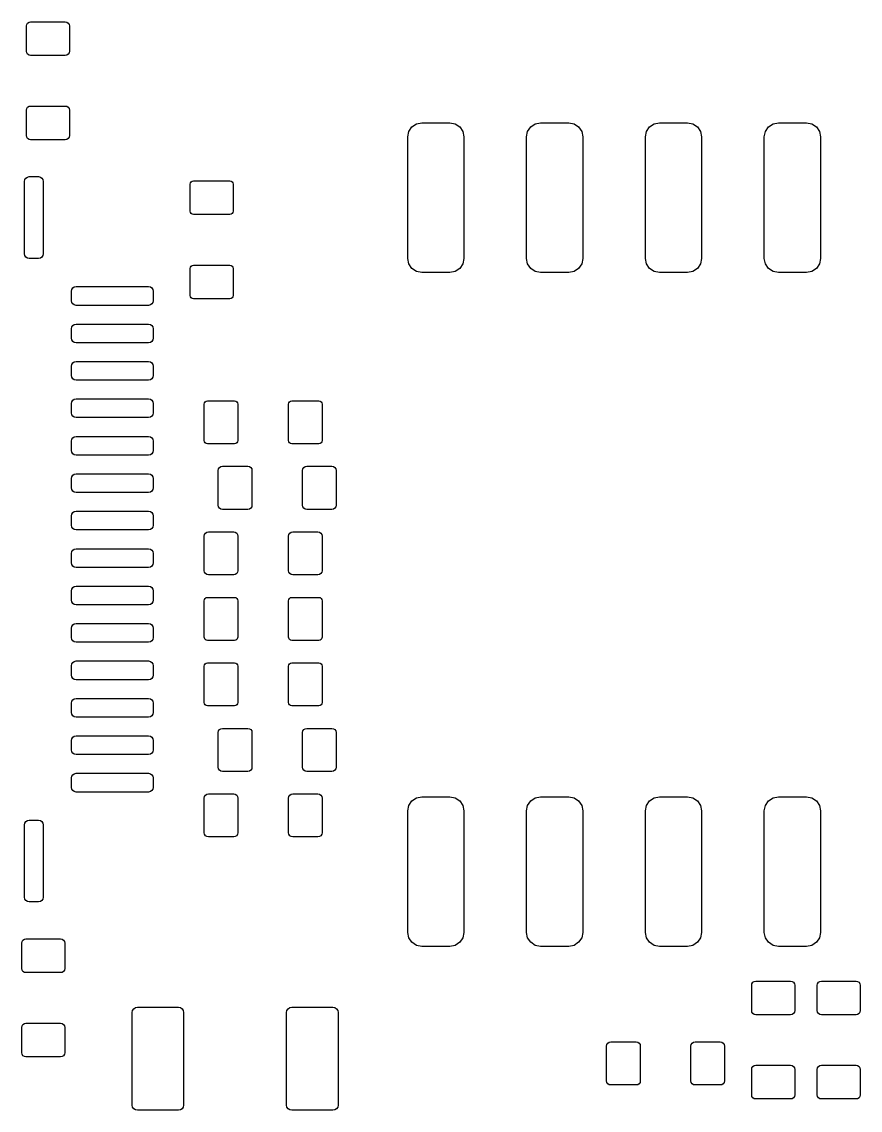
# Model space of a CAD drawing. Extents: x 105.5 to 143.5, y -104 to -51.8.
# Drawn here: x 134.52 to 143.48, y -104 to -92.37 of the extents above; entities that cross this region are included whole.
import ezdxf

# ---------------------------------------------------------------- set-up
doc = ezdxf.new("R2010")
doc.units = 0
doc.layers.add('BLACK', color=7, linetype='CONTINUOUS')

msp = doc.modelspace()

# ---------------------------------------------------------------- linework, layer by layer
at = {"layer": 'BLACK', "linetype": 'CONTINUOUS'}
for p, q in [((134.57, -92.415), (134.573, -92.3978)), ((134.57, -92.685), (134.57, -92.415)), ((134.573, -92.3978), (134.583, -92.3832)), ((134.583, -92.3832), (134.598, -92.3734)), ((134.598, -92.3734), (134.615, -92.37)), ((134.615, -92.37), (134.985, -92.37)), ((134.985, -92.37), (135.002, -92.3734)), ((135.002, -92.3734), (135.017, -92.3832)), ((135.017, -92.3832), (135.027, -92.3978)), ((135.027, -92.3978), (135.03, -92.415)), ((135.03, -92.415), (135.03, -92.685)), ((134.573, -92.7022), (134.57, -92.685)), ((135.03, -92.685), (135.027, -92.7022)), ((134.583, -92.7168), (134.573, -92.7022)), ((134.598, -92.7266), (134.583, -92.7168)), ((134.615, -92.73), (134.598, -92.7266)), ((134.985, -92.73), (134.615, -92.73)), ((135.002, -92.7266), (134.985, -92.73)), ((135.017, -92.7168), (135.002, -92.7266)), ((135.027, -92.7022), (135.017, -92.7168)), ((134.598, -93.2734), (134.615, -93.27)), ((134.615, -93.27), (134.985, -93.27)), ((134.985, -93.27), (135.002, -93.2734)), ((134.57, -93.315), (134.573, -93.2978)), ((134.57, -93.585), (134.57, -93.315)), ((134.573, -93.2978), (134.583, -93.2832)), ((134.583, -93.2832), (134.598, -93.2734)), ((135.002, -93.2734), (135.017, -93.2832)), ((135.017, -93.2832), (135.027, -93.2978)), ((135.027, -93.2978), (135.03, -93.315)), ((135.03, -93.315), (135.03, -93.585)), ((138.656, -93.5426), (138.689, -93.4939)), ((138.689, -93.4939), (138.738, -93.4614)), ((138.738, -93.4614), (138.795, -93.45)), ((138.795, -93.45), (139.095, -93.45)), ((139.095, -93.45), (139.152, -93.4614)), ((139.152, -93.4614), (139.201, -93.4939)), ((139.201, -93.4939), (139.234, -93.5426)), ((139.926, -93.5426), (139.959, -93.4939)), ((139.959, -93.4939), (140.008, -93.4614)), ((140.008, -93.4614), (140.065, -93.45)), ((140.065, -93.45), (140.365, -93.45)), ((140.365, -93.45), (140.422, -93.4614)), ((140.422, -93.4614), (140.471, -93.4939)), ((140.471, -93.4939), (140.504, -93.5426)), ((141.196, -93.5426), (141.229, -93.4939)), ((141.229, -93.4939), (141.278, -93.4614)), ((141.278, -93.4614), (141.335, -93.45)), ((141.335, -93.45), (141.635, -93.45)), ((141.635, -93.45), (141.692, -93.4614)), ((141.692, -93.4614), (141.741, -93.4939)), ((141.741, -93.4939), (141.774, -93.5426)), ((142.466, -93.5426), (142.499, -93.4939)), ((142.499, -93.4939), (142.548, -93.4614)), ((142.548, -93.4614), (142.605, -93.45)), ((142.605, -93.45), (142.905, -93.45)), ((142.905, -93.45), (142.962, -93.4614)), ((142.962, -93.4614), (143.011, -93.4939)), ((143.011, -93.4939), (143.044, -93.5426)), ((134.573, -93.6022), (134.57, -93.585)), ((134.583, -93.6168), (134.573, -93.6022)), ((134.598, -93.6266), (134.583, -93.6168)), ((135.017, -93.6168), (135.002, -93.6266)), ((135.027, -93.6022), (135.017, -93.6168)), ((135.03, -93.585), (135.027, -93.6022)), ((138.645, -93.6), (138.656, -93.5426)), ((138.645, -94.9), (138.645, -93.6)), ((139.234, -93.5426), (139.245, -93.6)), ((139.245, -93.6), (139.245, -94.9)), ((139.915, -93.6), (139.926, -93.5426)), ((139.915, -94.9), (139.915, -93.6)), ((140.504, -93.5426), (140.515, -93.6)), ((140.515, -93.6), (140.515, -94.9)), ((141.185, -93.6), (141.196, -93.5426)), ((141.185, -94.9), (141.185, -93.6)), ((141.774, -93.5426), (141.785, -93.6)), ((141.785, -93.6), (141.785, -94.9)), ((142.455, -93.6), (142.466, -93.5426)), ((142.455, -94.9), (142.455, -93.6)), ((143.044, -93.5426), (143.055, -93.6)), ((143.055, -93.6), (143.055, -94.9)), ((134.615, -93.63), (134.598, -93.6266)), ((134.985, -93.63), (134.615, -93.63)), ((135.002, -93.6266), (134.985, -93.63)), ((134.55, -94.075), (134.554, -94.0559)), ((134.55, -94.85), (134.55, -94.075)), ((134.554, -94.0559), (134.565, -94.0396)), ((134.565, -94.0396), (134.581, -94.0288)), ((134.581, -94.0288), (134.6, -94.025)), ((134.6, -94.025), (134.7, -94.025)), ((134.7, -94.025), (134.719, -94.0288)), ((134.719, -94.0288), (134.735, -94.0396)), ((134.735, -94.0396), (134.746, -94.0559)), ((134.746, -94.0559), (134.75, -94.075)), ((134.75, -94.075), (134.75, -94.85)), ((136.323, -94.0922), (136.331, -94.0805)), ((136.331, -94.0805), (136.342, -94.0727)), ((136.342, -94.0727), (136.356, -94.07)), ((136.356, -94.07), (136.744, -94.07)), ((136.744, -94.07), (136.758, -94.0727)), ((136.758, -94.0727), (136.769, -94.0805)), ((136.769, -94.0805), (136.777, -94.0922)), ((136.32, -94.106), (136.323, -94.0922)), ((136.32, -94.394), (136.32, -94.106)), ((136.777, -94.0922), (136.78, -94.106)), ((136.78, -94.106), (136.78, -94.394)), ((136.323, -94.4078), (136.32, -94.394)), ((136.331, -94.4195), (136.323, -94.4078)), ((136.342, -94.4273), (136.331, -94.4195)), ((136.356, -94.43), (136.342, -94.4273)), ((136.744, -94.43), (136.356, -94.43)), ((136.758, -94.4273), (136.744, -94.43)), ((136.769, -94.4195), (136.758, -94.4273)), ((136.777, -94.4078), (136.769, -94.4195)), ((136.78, -94.394), (136.777, -94.4078)), ((134.554, -94.8691), (134.55, -94.85)), ((134.565, -94.8854), (134.554, -94.8691)), ((134.581, -94.8962), (134.565, -94.8854)), ((134.6, -94.9), (134.581, -94.8962)), ((134.7, -94.9), (134.6, -94.9)), ((134.719, -94.8962), (134.7, -94.9)), ((134.735, -94.8854), (134.719, -94.8962)), ((134.746, -94.8691), (134.735, -94.8854)), ((134.75, -94.85), (134.746, -94.8691)), ((138.656, -94.9574), (138.645, -94.9)), ((139.245, -94.9), (139.234, -94.9574)), ((139.926, -94.9574), (139.915, -94.9)), ((140.515, -94.9), (140.504, -94.9574)), ((141.196, -94.9574), (141.185, -94.9)), ((141.785, -94.9), (141.774, -94.9574)), ((142.466, -94.9574), (142.455, -94.9)), ((143.055, -94.9), (143.044, -94.9574)), ((136.32, -95.006), (136.323, -94.9922)), ((136.32, -95.294), (136.32, -95.006)), ((136.323, -94.9922), (136.331, -94.9805)), ((136.331, -94.9805), (136.342, -94.9727)), ((136.342, -94.9727), (136.356, -94.97)), ((136.356, -94.97), (136.744, -94.97)), ((136.744, -94.97), (136.758, -94.9727)), ((136.758, -94.9727), (136.769, -94.9805)), ((136.769, -94.9805), (136.777, -94.9922)), ((136.777, -94.9922), (136.78, -95.006)), ((136.78, -95.006), (136.78, -95.294)), ((138.689, -95.0061), (138.656, -94.9574)), ((138.738, -95.0386), (138.689, -95.0061)), ((139.201, -95.0061), (139.152, -95.0386)), ((139.234, -94.9574), (139.201, -95.0061)), ((139.959, -95.0061), (139.926, -94.9574)), ((140.008, -95.0386), (139.959, -95.0061)), ((140.471, -95.0061), (140.422, -95.0386)), ((140.504, -94.9574), (140.471, -95.0061)), ((141.229, -95.0061), (141.196, -94.9574)), ((141.278, -95.0386), (141.229, -95.0061)), ((141.741, -95.0061), (141.692, -95.0386)), ((141.774, -94.9574), (141.741, -95.0061)), ((142.499, -95.0061), (142.466, -94.9574)), ((142.548, -95.0386), (142.499, -95.0061)), ((143.011, -95.0061), (142.962, -95.0386)), ((143.044, -94.9574), (143.011, -95.0061)), ((138.795, -95.05), (138.738, -95.0386)), ((139.095, -95.05), (138.795, -95.05)), ((139.152, -95.0386), (139.095, -95.05)), ((140.065, -95.05), (140.008, -95.0386)), ((140.365, -95.05), (140.065, -95.05)), ((140.422, -95.0386), (140.365, -95.05)), ((141.335, -95.05), (141.278, -95.0386)), ((141.635, -95.05), (141.335, -95.05)), ((141.692, -95.0386), (141.635, -95.05)), ((142.605, -95.05), (142.548, -95.0386)), ((142.905, -95.05), (142.605, -95.05)), ((142.962, -95.0386), (142.905, -95.05)), ((135.05, -95.25), (135.054, -95.2309)), ((135.054, -95.2309), (135.065, -95.2146)), ((135.065, -95.2146), (135.081, -95.2038)), ((135.081, -95.2038), (135.1, -95.2)), ((135.1, -95.2), (135.875, -95.2)), ((135.875, -95.2), (135.894, -95.2038)), ((135.894, -95.2038), (135.91, -95.2146)), ((135.91, -95.2146), (135.921, -95.2309)), ((135.921, -95.2309), (135.925, -95.25)), ((135.05, -95.35), (135.05, -95.25)), ((135.054, -95.3691), (135.05, -95.35)), ((135.925, -95.35), (135.921, -95.3691)), ((135.925, -95.25), (135.925, -95.35)), ((136.323, -95.3078), (136.32, -95.294)), ((136.331, -95.3195), (136.323, -95.3078)), ((136.342, -95.3273), (136.331, -95.3195)), ((136.356, -95.33), (136.342, -95.3273)), ((136.744, -95.33), (136.356, -95.33)), ((136.758, -95.3273), (136.744, -95.33)), ((136.769, -95.3195), (136.758, -95.3273)), ((136.777, -95.3078), (136.769, -95.3195)), ((136.78, -95.294), (136.777, -95.3078)), ((135.065, -95.3854), (135.054, -95.3691)), ((135.081, -95.3962), (135.065, -95.3854)), ((135.1, -95.4), (135.081, -95.3962)), ((135.875, -95.4), (135.1, -95.4)), ((135.894, -95.3962), (135.875, -95.4)), ((135.91, -95.3854), (135.894, -95.3962)), ((135.921, -95.3691), (135.91, -95.3854)), ((135.05, -95.65), (135.054, -95.6309)), ((135.05, -95.75), (135.05, -95.65)), ((135.054, -95.6309), (135.065, -95.6146)), ((135.065, -95.6146), (135.081, -95.6038)), ((135.081, -95.6038), (135.1, -95.6)), ((135.1, -95.6), (135.875, -95.6)), ((135.875, -95.6), (135.894, -95.6038)), ((135.894, -95.6038), (135.91, -95.6146)), ((135.91, -95.6146), (135.921, -95.6309)), ((135.921, -95.6309), (135.925, -95.65)), ((135.925, -95.65), (135.925, -95.75)), ((135.054, -95.7691), (135.05, -95.75)), ((135.065, -95.7854), (135.054, -95.7691)), ((135.081, -95.7962), (135.065, -95.7854)), ((135.1, -95.8), (135.081, -95.7962)), ((135.875, -95.8), (135.1, -95.8)), ((135.894, -95.7962), (135.875, -95.8)), ((135.91, -95.7854), (135.894, -95.7962)), ((135.921, -95.7691), (135.91, -95.7854)), ((135.925, -95.75), (135.921, -95.7691)), ((135.05, -96.05), (135.054, -96.0309)), ((135.05, -96.15), (135.05, -96.05)), ((135.054, -96.0309), (135.065, -96.0146)), ((135.065, -96.0146), (135.081, -96.0038)), ((135.081, -96.0038), (135.1, -96)), ((135.1, -96), (135.875, -96)), ((135.875, -96), (135.894, -96.0038)), ((135.894, -96.0038), (135.91, -96.0146)), ((135.91, -96.0146), (135.921, -96.0309)), ((135.921, -96.0309), (135.925, -96.05)), ((135.925, -96.05), (135.925, -96.15)), ((135.054, -96.1691), (135.05, -96.15)), ((135.065, -96.1854), (135.054, -96.1691)), ((135.921, -96.1691), (135.91, -96.1854)), ((135.925, -96.15), (135.921, -96.1691)), ((135.081, -96.1962), (135.065, -96.1854)), ((135.1, -96.2), (135.081, -96.1962)), ((135.875, -96.2), (135.1, -96.2)), ((135.894, -96.1962), (135.875, -96.2)), ((135.91, -96.1854), (135.894, -96.1962)), ((135.065, -96.4146), (135.081, -96.4038)), ((135.081, -96.4038), (135.1, -96.4)), ((135.1, -96.4), (135.875, -96.4)), ((135.875, -96.4), (135.894, -96.4038)), ((135.894, -96.4038), (135.91, -96.4146)), ((135.05, -96.45), (135.054, -96.4309)), ((135.05, -96.55), (135.05, -96.45)), ((135.054, -96.4309), (135.065, -96.4146)), ((135.91, -96.4146), (135.921, -96.4309)), ((135.921, -96.4309), (135.925, -96.45)), ((135.925, -96.45), (135.925, -96.55)), ((136.47, -96.456), (136.473, -96.4422)), ((136.47, -96.844), (136.47, -96.456)), ((136.473, -96.4422), (136.481, -96.4305)), ((136.481, -96.4305), (136.492, -96.4227)), ((136.492, -96.4227), (136.506, -96.42)), ((136.506, -96.42), (136.794, -96.42)), ((136.794, -96.42), (136.808, -96.4227)), ((136.808, -96.4227), (136.819, -96.4305)), ((136.819, -96.4305), (136.827, -96.4422)), ((136.827, -96.4422), (136.83, -96.456)), ((136.83, -96.456), (136.83, -96.844)), ((137.37, -96.456), (137.373, -96.4422)), ((137.37, -96.844), (137.37, -96.456)), ((137.373, -96.4422), (137.381, -96.4305)), ((137.381, -96.4305), (137.392, -96.4227)), ((137.392, -96.4227), (137.406, -96.42)), ((137.406, -96.42), (137.694, -96.42)), ((137.694, -96.42), (137.708, -96.4227)), ((137.708, -96.4227), (137.719, -96.4305)), ((137.719, -96.4305), (137.727, -96.4422)), ((137.727, -96.4422), (137.73, -96.456)), ((137.73, -96.456), (137.73, -96.844)), ((135.054, -96.5691), (135.05, -96.55)), ((135.065, -96.5854), (135.054, -96.5691)), ((135.081, -96.5962), (135.065, -96.5854)), ((135.1, -96.6), (135.081, -96.5962)), ((135.875, -96.6), (135.1, -96.6)), ((135.894, -96.5962), (135.875, -96.6)), ((135.91, -96.5854), (135.894, -96.5962)), ((135.921, -96.5691), (135.91, -96.5854)), ((135.925, -96.55), (135.921, -96.5691)), ((135.05, -96.85), (135.054, -96.8309)), ((135.05, -96.95), (135.05, -96.85)), ((135.054, -96.8309), (135.065, -96.8146)), ((135.065, -96.8146), (135.081, -96.8038)), ((135.081, -96.8038), (135.1, -96.8)), ((135.1, -96.8), (135.875, -96.8)), ((135.875, -96.8), (135.894, -96.8038)), ((135.894, -96.8038), (135.91, -96.8146)), ((135.91, -96.8146), (135.921, -96.8309)), ((135.921, -96.8309), (135.925, -96.85)), ((135.925, -96.85), (135.925, -96.95)), ((136.473, -96.8578), (136.47, -96.844)), ((136.481, -96.8695), (136.473, -96.8578)), ((136.492, -96.8773), (136.481, -96.8695)), ((136.506, -96.88), (136.492, -96.8773)), ((136.808, -96.8773), (136.794, -96.88)), ((136.819, -96.8695), (136.808, -96.8773)), ((136.827, -96.8578), (136.819, -96.8695)), ((136.83, -96.844), (136.827, -96.8578)), ((137.373, -96.8578), (137.37, -96.844)), ((137.381, -96.8695), (137.373, -96.8578)), ((137.392, -96.8773), (137.381, -96.8695)), ((137.406, -96.88), (137.392, -96.8773)), ((137.708, -96.8773), (137.694, -96.88)), ((137.719, -96.8695), (137.708, -96.8773)), ((137.727, -96.8578), (137.719, -96.8695)), ((137.73, -96.844), (137.727, -96.8578)), ((135.054, -96.9691), (135.05, -96.95)), ((135.065, -96.9854), (135.054, -96.9691)), ((135.081, -96.9962), (135.065, -96.9854)), ((135.91, -96.9854), (135.894, -96.9962)), ((135.921, -96.9691), (135.91, -96.9854)), ((135.925, -96.95), (135.921, -96.9691)), ((136.794, -96.88), (136.506, -96.88)), ((137.694, -96.88), (137.406, -96.88)), ((135.1, -97), (135.081, -96.9962)), ((135.875, -97), (135.1, -97)), ((135.894, -96.9962), (135.875, -97)), ((135.054, -97.2309), (135.065, -97.2146)), ((135.065, -97.2146), (135.081, -97.2038)), ((135.081, -97.2038), (135.1, -97.2)), ((135.1, -97.2), (135.875, -97.2)), ((135.875, -97.2), (135.894, -97.2038)), ((135.894, -97.2038), (135.91, -97.2146)), ((135.91, -97.2146), (135.921, -97.2309)), ((136.62, -97.165), (136.623, -97.1478)), ((136.62, -97.535), (136.62, -97.165)), ((136.623, -97.1478), (136.633, -97.1332)), ((136.633, -97.1332), (136.648, -97.1234)), ((136.648, -97.1234), (136.665, -97.12)), ((136.665, -97.12), (136.935, -97.12)), ((136.935, -97.12), (136.952, -97.1234)), ((136.952, -97.1234), (136.967, -97.1332)), ((136.967, -97.1332), (136.977, -97.1478)), ((136.977, -97.1478), (136.98, -97.165)), ((136.98, -97.165), (136.98, -97.535)), ((137.52, -97.165), (137.523, -97.1478)), ((137.52, -97.535), (137.52, -97.165)), ((137.523, -97.1478), (137.533, -97.1332)), ((137.533, -97.1332), (137.548, -97.1234)), ((137.548, -97.1234), (137.565, -97.12)), ((137.565, -97.12), (137.835, -97.12)), ((137.835, -97.12), (137.852, -97.1234)), ((137.852, -97.1234), (137.867, -97.1332)), ((137.867, -97.1332), (137.877, -97.1478)), ((137.877, -97.1478), (137.88, -97.165)), ((137.88, -97.165), (137.88, -97.535)), ((135.05, -97.25), (135.054, -97.2309)), ((135.05, -97.35), (135.05, -97.25)), ((135.921, -97.2309), (135.925, -97.25)), ((135.925, -97.25), (135.925, -97.35)), ((135.054, -97.3691), (135.05, -97.35)), ((135.065, -97.3854), (135.054, -97.3691)), ((135.081, -97.3962), (135.065, -97.3854)), ((135.1, -97.4), (135.081, -97.3962)), ((135.875, -97.4), (135.1, -97.4)), ((135.894, -97.3962), (135.875, -97.4)), ((135.91, -97.3854), (135.894, -97.3962)), ((135.921, -97.3691), (135.91, -97.3854)), ((135.925, -97.35), (135.921, -97.3691)), ((136.623, -97.5522), (136.62, -97.535)), ((136.633, -97.5668), (136.623, -97.5522)), ((136.648, -97.5766), (136.633, -97.5668)), ((136.967, -97.5668), (136.952, -97.5766)), ((136.977, -97.5522), (136.967, -97.5668)), ((136.98, -97.535), (136.977, -97.5522)), ((137.523, -97.5522), (137.52, -97.535)), ((137.533, -97.5668), (137.523, -97.5522)), ((137.548, -97.5766), (137.533, -97.5668)), ((137.867, -97.5668), (137.852, -97.5766)), ((137.877, -97.5522), (137.867, -97.5668)), ((137.88, -97.535), (137.877, -97.5522)), ((135.05, -97.65), (135.054, -97.6309)), ((135.05, -97.75), (135.05, -97.65)), ((135.054, -97.6309), (135.065, -97.6146)), ((135.065, -97.6146), (135.081, -97.6038)), ((135.081, -97.6038), (135.1, -97.6)), ((135.1, -97.6), (135.875, -97.6)), ((135.875, -97.6), (135.894, -97.6038)), ((135.894, -97.6038), (135.91, -97.6146)), ((135.91, -97.6146), (135.921, -97.6309)), ((135.921, -97.6309), (135.925, -97.65)), ((135.925, -97.65), (135.925, -97.75)), ((136.665, -97.58), (136.648, -97.5766)), ((136.935, -97.58), (136.665, -97.58)), ((136.952, -97.5766), (136.935, -97.58)), ((137.565, -97.58), (137.548, -97.5766)), ((137.835, -97.58), (137.565, -97.58)), ((137.852, -97.5766), (137.835, -97.58)), ((135.054, -97.7691), (135.05, -97.75)), ((135.065, -97.7854), (135.054, -97.7691)), ((135.081, -97.7962), (135.065, -97.7854)), ((135.1, -97.8), (135.081, -97.7962)), ((135.875, -97.8), (135.1, -97.8)), ((135.894, -97.7962), (135.875, -97.8)), ((135.91, -97.7854), (135.894, -97.7962)), ((135.921, -97.7691), (135.91, -97.7854)), ((135.925, -97.75), (135.921, -97.7691)), ((136.47, -97.865), (136.473, -97.8478)), ((136.47, -98.235), (136.47, -97.865)), ((136.473, -97.8478), (136.483, -97.8332)), ((136.483, -97.8332), (136.498, -97.8234)), ((136.498, -97.8234), (136.515, -97.82)), ((136.515, -97.82), (136.785, -97.82)), ((136.785, -97.82), (136.802, -97.8234)), ((136.802, -97.8234), (136.817, -97.8332)), ((136.817, -97.8332), (136.827, -97.8478)), ((136.827, -97.8478), (136.83, -97.865)), ((136.83, -97.865), (136.83, -98.235)), ((137.37, -97.865), (137.373, -97.8478)), ((137.37, -98.235), (137.37, -97.865)), ((137.373, -97.8478), (137.383, -97.8332)), ((137.383, -97.8332), (137.398, -97.8234)), ((137.398, -97.8234), (137.415, -97.82)), ((137.415, -97.82), (137.685, -97.82)), ((137.685, -97.82), (137.702, -97.8234)), ((137.702, -97.8234), (137.717, -97.8332)), ((137.717, -97.8332), (137.727, -97.8478)), ((137.727, -97.8478), (137.73, -97.865)), ((137.73, -97.865), (137.73, -98.235)), ((135.05, -98.05), (135.054, -98.0309)), ((135.054, -98.0309), (135.065, -98.0146)), ((135.065, -98.0146), (135.081, -98.0038)), ((135.081, -98.0038), (135.1, -98)), ((135.1, -98), (135.875, -98)), ((135.875, -98), (135.894, -98.0038)), ((135.894, -98.0038), (135.91, -98.0146)), ((135.91, -98.0146), (135.921, -98.0309)), ((135.921, -98.0309), (135.925, -98.05)), ((135.05, -98.15), (135.05, -98.05)), ((135.054, -98.1691), (135.05, -98.15)), ((135.925, -98.15), (135.921, -98.1691)), ((135.925, -98.05), (135.925, -98.15)), ((135.065, -98.1854), (135.054, -98.1691)), ((135.081, -98.1962), (135.065, -98.1854)), ((135.1, -98.2), (135.081, -98.1962)), ((135.875, -98.2), (135.1, -98.2)), ((135.894, -98.1962), (135.875, -98.2)), ((135.91, -98.1854), (135.894, -98.1962)), ((135.921, -98.1691), (135.91, -98.1854)), ((136.473, -98.2522), (136.47, -98.235)), ((136.483, -98.2668), (136.473, -98.2522)), ((136.498, -98.2766), (136.483, -98.2668)), ((136.817, -98.2668), (136.802, -98.2766)), ((136.827, -98.2522), (136.817, -98.2668)), ((136.83, -98.235), (136.827, -98.2522)), ((137.373, -98.2522), (137.37, -98.235)), ((137.383, -98.2668), (137.373, -98.2522)), ((137.398, -98.2766), (137.383, -98.2668)), ((137.717, -98.2668), (137.702, -98.2766)), ((137.727, -98.2522), (137.717, -98.2668)), ((137.73, -98.235), (137.727, -98.2522)), ((136.515, -98.28), (136.498, -98.2766)), ((136.785, -98.28), (136.515, -98.28)), ((136.802, -98.2766), (136.785, -98.28)), ((137.415, -98.28), (137.398, -98.2766)), ((137.685, -98.28), (137.415, -98.28)), ((137.702, -98.2766), (137.685, -98.28)), ((135.05, -98.45), (135.054, -98.4309)), ((135.05, -98.55), (135.05, -98.45)), ((135.054, -98.4309), (135.065, -98.4146)), ((135.065, -98.4146), (135.081, -98.4038)), ((135.081, -98.4038), (135.1, -98.4)), ((135.1, -98.4), (135.875, -98.4)), ((135.875, -98.4), (135.894, -98.4038)), ((135.894, -98.4038), (135.91, -98.4146)), ((135.91, -98.4146), (135.921, -98.4309)), ((135.921, -98.4309), (135.925, -98.45)), ((135.925, -98.45), (135.925, -98.55)), ((135.054, -98.5691), (135.05, -98.55)), ((135.065, -98.5854), (135.054, -98.5691)), ((135.081, -98.5962), (135.065, -98.5854)), ((135.1, -98.6), (135.081, -98.5962)), ((135.875, -98.6), (135.1, -98.6)), ((135.894, -98.5962), (135.875, -98.6)), ((135.91, -98.5854), (135.894, -98.5962)), ((135.921, -98.5691), (135.91, -98.5854)), ((135.925, -98.55), (135.921, -98.5691)), ((136.47, -98.556), (136.473, -98.5422)), ((136.47, -98.944), (136.47, -98.556)), ((136.473, -98.5422), (136.481, -98.5305)), ((136.481, -98.5305), (136.492, -98.5227)), ((136.492, -98.5227), (136.506, -98.52)), ((136.506, -98.52), (136.794, -98.52)), ((136.794, -98.52), (136.808, -98.5227)), ((136.808, -98.5227), (136.819, -98.5305)), ((136.819, -98.5305), (136.827, -98.5422)), ((136.827, -98.5422), (136.83, -98.556)), ((136.83, -98.556), (136.83, -98.944)), ((137.37, -98.556), (137.373, -98.5422)), ((137.37, -98.944), (137.37, -98.556)), ((137.373, -98.5422), (137.381, -98.5305)), ((137.381, -98.5305), (137.392, -98.5227)), ((137.392, -98.5227), (137.406, -98.52)), ((137.406, -98.52), (137.694, -98.52)), ((137.694, -98.52), (137.708, -98.5227)), ((137.708, -98.5227), (137.719, -98.5305)), ((137.719, -98.5305), (137.727, -98.5422)), ((137.727, -98.5422), (137.73, -98.556)), ((137.73, -98.556), (137.73, -98.944)), ((135.05, -98.85), (135.054, -98.8309)), ((135.05, -98.95), (135.05, -98.85)), ((135.054, -98.8309), (135.065, -98.8146)), ((135.065, -98.8146), (135.081, -98.8038)), ((135.081, -98.8038), (135.1, -98.8)), ((135.1, -98.8), (135.875, -98.8)), ((135.875, -98.8), (135.894, -98.8038)), ((135.894, -98.8038), (135.91, -98.8146)), ((135.91, -98.8146), (135.921, -98.8309)), ((135.921, -98.8309), (135.925, -98.85)), ((135.925, -98.85), (135.925, -98.95)), ((135.054, -98.9691), (135.05, -98.95)), ((135.065, -98.9854), (135.054, -98.9691)), ((135.921, -98.9691), (135.91, -98.9854)), ((135.925, -98.95), (135.921, -98.9691)), ((136.473, -98.9578), (136.47, -98.944)), ((136.481, -98.9695), (136.473, -98.9578)), ((136.492, -98.9773), (136.481, -98.9695)), ((136.819, -98.9695), (136.808, -98.9773)), ((136.827, -98.9578), (136.819, -98.9695)), ((136.83, -98.944), (136.827, -98.9578)), ((137.373, -98.9578), (137.37, -98.944)), ((137.381, -98.9695), (137.373, -98.9578)), ((137.392, -98.9773), (137.381, -98.9695)), ((137.719, -98.9695), (137.708, -98.9773)), ((137.727, -98.9578), (137.719, -98.9695)), ((137.73, -98.944), (137.727, -98.9578)), ((135.081, -98.9962), (135.065, -98.9854)), ((135.1, -99), (135.081, -98.9962)), ((135.875, -99), (135.1, -99)), ((135.894, -98.9962), (135.875, -99)), ((135.91, -98.9854), (135.894, -98.9962)), ((136.506, -98.98), (136.492, -98.9773)), ((136.794, -98.98), (136.506, -98.98)), ((136.808, -98.9773), (136.794, -98.98)), ((137.406, -98.98), (137.392, -98.9773)), ((137.694, -98.98), (137.406, -98.98)), ((137.708, -98.9773), (137.694, -98.98)), ((135.065, -99.2146), (135.081, -99.2038)), ((135.081, -99.2038), (135.1, -99.2)), ((135.1, -99.2), (135.875, -99.2)), ((135.875, -99.2), (135.894, -99.2038)), ((135.894, -99.2038), (135.91, -99.2146)), ((135.05, -99.25), (135.054, -99.2309)), ((135.05, -99.35), (135.05, -99.25)), ((135.054, -99.2309), (135.065, -99.2146)), ((135.91, -99.2146), (135.921, -99.2309)), ((135.921, -99.2309), (135.925, -99.25)), ((135.925, -99.25), (135.925, -99.35)), ((136.47, -99.256), (136.473, -99.2422)), ((136.47, -99.644), (136.47, -99.256)), ((136.473, -99.2422), (136.481, -99.2305)), ((136.481, -99.2305), (136.492, -99.2227)), ((136.492, -99.2227), (136.506, -99.22)), ((136.506, -99.22), (136.794, -99.22)), ((136.794, -99.22), (136.808, -99.2227)), ((136.808, -99.2227), (136.819, -99.2305)), ((136.819, -99.2305), (136.827, -99.2422)), ((136.827, -99.2422), (136.83, -99.256)), ((136.83, -99.256), (136.83, -99.644)), ((137.37, -99.256), (137.373, -99.2422)), ((137.37, -99.644), (137.37, -99.256)), ((137.373, -99.2422), (137.381, -99.2305)), ((137.381, -99.2305), (137.392, -99.2227)), ((137.392, -99.2227), (137.406, -99.22)), ((137.406, -99.22), (137.694, -99.22)), ((137.694, -99.22), (137.708, -99.2227)), ((137.708, -99.2227), (137.719, -99.2305)), ((137.719, -99.2305), (137.727, -99.2422)), ((137.727, -99.2422), (137.73, -99.256)), ((137.73, -99.256), (137.73, -99.644)), ((135.054, -99.3691), (135.05, -99.35)), ((135.065, -99.3854), (135.054, -99.3691)), ((135.081, -99.3962), (135.065, -99.3854)), ((135.1, -99.4), (135.081, -99.3962)), ((135.875, -99.4), (135.1, -99.4)), ((135.894, -99.3962), (135.875, -99.4)), ((135.91, -99.3854), (135.894, -99.3962)), ((135.921, -99.3691), (135.91, -99.3854)), ((135.925, -99.35), (135.921, -99.3691)), ((135.05, -99.65), (135.054, -99.6309)), ((135.05, -99.75), (135.05, -99.65)), ((135.054, -99.6309), (135.065, -99.6146)), ((135.065, -99.6146), (135.081, -99.6038)), ((135.081, -99.6038), (135.1, -99.6)), ((135.1, -99.6), (135.875, -99.6)), ((135.875, -99.6), (135.894, -99.6038)), ((135.894, -99.6038), (135.91, -99.6146)), ((135.91, -99.6146), (135.921, -99.6309)), ((135.921, -99.6309), (135.925, -99.65)), ((135.925, -99.65), (135.925, -99.75)), ((136.473, -99.6578), (136.47, -99.644)), ((136.481, -99.6695), (136.473, -99.6578)), ((136.827, -99.6578), (136.819, -99.6695)), ((136.83, -99.644), (136.827, -99.6578)), ((137.373, -99.6578), (137.37, -99.644)), ((137.381, -99.6695), (137.373, -99.6578)), ((137.727, -99.6578), (137.719, -99.6695)), ((137.73, -99.644), (137.727, -99.6578)), ((135.054, -99.7691), (135.05, -99.75)), ((135.065, -99.7854), (135.054, -99.7691)), ((135.921, -99.7691), (135.91, -99.7854)), ((135.925, -99.75), (135.921, -99.7691)), ((136.492, -99.6773), (136.481, -99.6695)), ((136.506, -99.68), (136.492, -99.6773)), ((136.794, -99.68), (136.506, -99.68)), ((136.808, -99.6773), (136.794, -99.68)), ((136.819, -99.6695), (136.808, -99.6773)), ((137.392, -99.6773), (137.381, -99.6695)), ((137.406, -99.68), (137.392, -99.6773)), ((137.694, -99.68), (137.406, -99.68)), ((137.708, -99.6773), (137.694, -99.68)), ((137.719, -99.6695), (137.708, -99.6773)), ((135.081, -99.7962), (135.065, -99.7854)), ((135.1, -99.8), (135.081, -99.7962)), ((135.875, -99.8), (135.1, -99.8)), ((135.894, -99.7962), (135.875, -99.8)), ((135.91, -99.7854), (135.894, -99.7962)), ((135.054, -100.031), (135.065, -100.015)), ((135.065, -100.015), (135.081, -100.004)), ((135.081, -100.004), (135.1, -100)), ((135.1, -100), (135.875, -100)), ((135.875, -100), (135.894, -100.004)), ((135.894, -100.004), (135.91, -100.015)), ((135.91, -100.015), (135.921, -100.031)), ((136.62, -99.965), (136.623, -99.9478)), ((136.62, -100.335), (136.62, -99.965)), ((136.623, -99.9478), (136.633, -99.9332)), ((136.633, -99.9332), (136.648, -99.9234)), ((136.648, -99.9234), (136.665, -99.92)), ((136.665, -99.92), (136.935, -99.92)), ((136.935, -99.92), (136.952, -99.9234)), ((136.952, -99.9234), (136.967, -99.9332)), ((136.967, -99.9332), (136.977, -99.9478)), ((136.977, -99.9478), (136.98, -99.965)), ((136.98, -99.965), (136.98, -100.335)), ((137.52, -99.965), (137.523, -99.9478)), ((137.52, -100.335), (137.52, -99.965)), ((137.523, -99.9478), (137.533, -99.9332)), ((137.533, -99.9332), (137.548, -99.9234)), ((137.548, -99.9234), (137.565, -99.92)), ((137.565, -99.92), (137.835, -99.92)), ((137.835, -99.92), (137.852, -99.9234)), ((137.852, -99.9234), (137.867, -99.9332)), ((137.867, -99.9332), (137.877, -99.9478)), ((137.877, -99.9478), (137.88, -99.965)), ((137.88, -99.965), (137.88, -100.335)), ((135.05, -100.05), (135.054, -100.031)), ((135.05, -100.15), (135.05, -100.05)), ((135.921, -100.031), (135.925, -100.05)), ((135.925, -100.05), (135.925, -100.15)), ((135.054, -100.169), (135.05, -100.15)), ((135.065, -100.185), (135.054, -100.169)), ((135.081, -100.196), (135.065, -100.185)), ((135.1, -100.2), (135.081, -100.196)), ((135.875, -100.2), (135.1, -100.2)), ((135.894, -100.196), (135.875, -100.2)), ((135.91, -100.185), (135.894, -100.196)), ((135.921, -100.169), (135.91, -100.185)), ((135.925, -100.15), (135.921, -100.169)), ((136.623, -100.352), (136.62, -100.335)), ((136.633, -100.367), (136.623, -100.352)), ((136.977, -100.352), (136.967, -100.367)), ((136.98, -100.335), (136.977, -100.352)), ((137.523, -100.352), (137.52, -100.335)), ((137.533, -100.367), (137.523, -100.352)), ((137.877, -100.352), (137.867, -100.367)), ((137.88, -100.335), (137.877, -100.352)), ((135.05, -100.45), (135.054, -100.431)), ((135.05, -100.55), (135.05, -100.45)), ((135.054, -100.431), (135.065, -100.415)), ((135.065, -100.415), (135.081, -100.404)), ((135.081, -100.404), (135.1, -100.4)), ((135.1, -100.4), (135.875, -100.4)), ((135.875, -100.4), (135.894, -100.404)), ((135.894, -100.404), (135.91, -100.415)), ((135.91, -100.415), (135.921, -100.431)), ((135.921, -100.431), (135.925, -100.45)), ((135.925, -100.45), (135.925, -100.55)), ((136.648, -100.377), (136.633, -100.367)), ((136.665, -100.38), (136.648, -100.377)), ((136.935, -100.38), (136.665, -100.38)), ((136.952, -100.377), (136.935, -100.38)), ((136.967, -100.367), (136.952, -100.377)), ((137.548, -100.377), (137.533, -100.367)), ((137.565, -100.38), (137.548, -100.377)), ((137.835, -100.38), (137.565, -100.38)), ((137.852, -100.377), (137.835, -100.38)), ((137.867, -100.367), (137.852, -100.377)), ((135.054, -100.569), (135.05, -100.55)), ((135.065, -100.585), (135.054, -100.569)), ((135.081, -100.596), (135.065, -100.585)), ((135.1, -100.6), (135.081, -100.596)), ((135.894, -100.596), (135.875, -100.6)), ((135.91, -100.585), (135.894, -100.596)), ((135.921, -100.569), (135.91, -100.585)), ((135.925, -100.55), (135.921, -100.569)), ((135.875, -100.6), (135.1, -100.6)), ((136.47, -100.665), (136.473, -100.648)), ((136.47, -101.035), (136.47, -100.665)), ((136.473, -100.648), (136.483, -100.633)), ((136.483, -100.633), (136.498, -100.623)), ((136.498, -100.623), (136.515, -100.62)), ((136.515, -100.62), (136.785, -100.62)), ((136.785, -100.62), (136.802, -100.623)), ((136.802, -100.623), (136.817, -100.633)), ((136.817, -100.633), (136.827, -100.648)), ((136.827, -100.648), (136.83, -100.665)), ((136.83, -100.665), (136.83, -101.035)), ((137.37, -100.665), (137.373, -100.648)), ((137.37, -101.035), (137.37, -100.665)), ((137.373, -100.648), (137.383, -100.633)), ((137.383, -100.633), (137.398, -100.623)), ((137.398, -100.623), (137.415, -100.62)), ((137.415, -100.62), (137.685, -100.62)), ((137.685, -100.62), (137.702, -100.623)), ((137.702, -100.623), (137.717, -100.633)), ((137.717, -100.633), (137.727, -100.648)), ((137.727, -100.648), (137.73, -100.665)), ((137.73, -100.665), (137.73, -101.035)), ((138.656, -100.743), (138.689, -100.694)), ((138.689, -100.694), (138.738, -100.661)), ((138.738, -100.661), (138.795, -100.65)), ((138.795, -100.65), (139.095, -100.65)), ((139.095, -100.65), (139.152, -100.661)), ((139.152, -100.661), (139.201, -100.694)), ((139.201, -100.694), (139.234, -100.743)), ((139.926, -100.743), (139.959, -100.694)), ((139.959, -100.694), (140.008, -100.661)), ((140.008, -100.661), (140.065, -100.65)), ((140.065, -100.65), (140.365, -100.65)), ((140.365, -100.65), (140.422, -100.661)), ((140.422, -100.661), (140.471, -100.694)), ((140.471, -100.694), (140.504, -100.743)), ((141.196, -100.743), (141.229, -100.694)), ((141.229, -100.694), (141.278, -100.661)), ((141.278, -100.661), (141.335, -100.65)), ((141.335, -100.65), (141.635, -100.65)), ((141.635, -100.65), (141.692, -100.661)), ((141.692, -100.661), (141.741, -100.694)), ((141.741, -100.694), (141.774, -100.743)), ((142.466, -100.743), (142.499, -100.694)), ((142.499, -100.694), (142.548, -100.661)), ((142.548, -100.661), (142.605, -100.65)), ((142.605, -100.65), (142.905, -100.65)), ((142.905, -100.65), (142.962, -100.661)), ((142.962, -100.661), (143.011, -100.694)), ((143.011, -100.694), (143.044, -100.743)), ((138.645, -100.8), (138.656, -100.743)), ((138.645, -102.1), (138.645, -100.8)), ((139.234, -100.743), (139.245, -100.8)), ((139.245, -100.8), (139.245, -102.1)), ((139.915, -100.8), (139.926, -100.743)), ((139.915, -102.1), (139.915, -100.8)), ((140.504, -100.743), (140.515, -100.8)), ((140.515, -100.8), (140.515, -102.1)), ((141.185, -100.8), (141.196, -100.743)), ((141.185, -102.1), (141.185, -100.8)), ((141.774, -100.743), (141.785, -100.8)), ((141.785, -100.8), (141.785, -102.1)), ((142.455, -100.8), (142.466, -100.743)), ((142.455, -102.1), (142.455, -100.8)), ((143.044, -100.743), (143.055, -100.8)), ((143.055, -100.8), (143.055, -102.1)), ((134.55, -100.95), (134.554, -100.931)), ((134.554, -100.931), (134.565, -100.915)), ((134.565, -100.915), (134.581, -100.904)), ((134.581, -100.904), (134.6, -100.9)), ((134.6, -100.9), (134.7, -100.9)), ((134.7, -100.9), (134.719, -100.904)), ((134.719, -100.904), (134.735, -100.915)), ((134.735, -100.915), (134.746, -100.931)), ((134.746, -100.931), (134.75, -100.95)), ((134.55, -101.725), (134.55, -100.95)), ((134.75, -100.95), (134.75, -101.725)), ((136.473, -101.052), (136.47, -101.035)), ((136.483, -101.067), (136.473, -101.052)), ((136.827, -101.052), (136.817, -101.067)), ((136.83, -101.035), (136.827, -101.052)), ((137.373, -101.052), (137.37, -101.035)), ((137.383, -101.067), (137.373, -101.052)), ((137.727, -101.052), (137.717, -101.067)), ((137.73, -101.035), (137.727, -101.052)), ((136.498, -101.077), (136.483, -101.067)), ((136.515, -101.08), (136.498, -101.077)), ((136.785, -101.08), (136.515, -101.08)), ((136.802, -101.077), (136.785, -101.08)), ((136.817, -101.067), (136.802, -101.077)), ((137.398, -101.077), (137.383, -101.067)), ((137.415, -101.08), (137.398, -101.077)), ((137.685, -101.08), (137.415, -101.08)), ((137.702, -101.077), (137.685, -101.08)), ((137.717, -101.067), (137.702, -101.077)), ((134.554, -101.744), (134.55, -101.725)), ((134.565, -101.76), (134.554, -101.744)), ((134.581, -101.771), (134.565, -101.76)), ((134.735, -101.76), (134.719, -101.771)), ((134.746, -101.744), (134.735, -101.76)), ((134.75, -101.725), (134.746, -101.744)), ((134.6, -101.775), (134.581, -101.771)), ((134.7, -101.775), (134.6, -101.775)), ((134.719, -101.771), (134.7, -101.775)), ((138.656, -102.157), (138.645, -102.1)), ((139.245, -102.1), (139.234, -102.157)), ((139.926, -102.157), (139.915, -102.1)), ((140.515, -102.1), (140.504, -102.157)), ((141.196, -102.157), (141.185, -102.1)), ((141.785, -102.1), (141.774, -102.157)), ((142.466, -102.157), (142.455, -102.1)), ((143.055, -102.1), (143.044, -102.157)), ((134.52, -102.215), (134.523, -102.198)), ((134.52, -102.485), (134.52, -102.215)), ((134.523, -102.198), (134.533, -102.183)), ((134.533, -102.183), (134.548, -102.173)), ((134.548, -102.173), (134.565, -102.17)), ((134.565, -102.17), (134.935, -102.17)), ((134.935, -102.17), (134.952, -102.173)), ((134.952, -102.173), (134.967, -102.183)), ((134.967, -102.183), (134.977, -102.198)), ((134.977, -102.198), (134.98, -102.215)), ((134.98, -102.215), (134.98, -102.485)), ((138.689, -102.206), (138.656, -102.157)), ((138.738, -102.239), (138.689, -102.206)), ((139.201, -102.206), (139.152, -102.239)), ((139.234, -102.157), (139.201, -102.206)), ((139.959, -102.206), (139.926, -102.157)), ((140.008, -102.239), (139.959, -102.206)), ((140.471, -102.206), (140.422, -102.239)), ((140.504, -102.157), (140.471, -102.206)), ((141.229, -102.206), (141.196, -102.157)), ((141.278, -102.239), (141.229, -102.206)), ((141.741, -102.206), (141.692, -102.239)), ((141.774, -102.157), (141.741, -102.206)), ((142.499, -102.206), (142.466, -102.157)), ((142.548, -102.239), (142.499, -102.206)), ((143.011, -102.206), (142.962, -102.239)), ((143.044, -102.157), (143.011, -102.206)), ((138.795, -102.25), (138.738, -102.239)), ((139.095, -102.25), (138.795, -102.25)), ((139.152, -102.239), (139.095, -102.25)), ((140.065, -102.25), (140.008, -102.239)), ((140.365, -102.25), (140.065, -102.25)), ((140.422, -102.239), (140.365, -102.25)), ((141.335, -102.25), (141.278, -102.239)), ((141.635, -102.25), (141.335, -102.25)), ((141.692, -102.239), (141.635, -102.25)), ((142.605, -102.25), (142.548, -102.239)), ((142.905, -102.25), (142.605, -102.25)), ((142.962, -102.239), (142.905, -102.25)), ((134.523, -102.502), (134.52, -102.485)), ((134.533, -102.517), (134.523, -102.502)), ((134.548, -102.527), (134.533, -102.517)), ((134.565, -102.53), (134.548, -102.527)), ((134.935, -102.53), (134.565, -102.53)), ((134.952, -102.527), (134.935, -102.53)), ((134.967, -102.517), (134.952, -102.527)), ((134.977, -102.502), (134.967, -102.517)), ((134.98, -102.485), (134.977, -102.502)), ((142.32, -102.665), (142.323, -102.648)), ((142.32, -102.935), (142.32, -102.665)), ((142.323, -102.648), (142.333, -102.633)), ((142.333, -102.633), (142.348, -102.623)), ((142.348, -102.623), (142.365, -102.62)), ((142.365, -102.62), (142.735, -102.62)), ((142.735, -102.62), (142.752, -102.623)), ((142.752, -102.623), (142.767, -102.633)), ((142.767, -102.633), (142.777, -102.648)), ((142.777, -102.648), (142.78, -102.665)), ((142.78, -102.665), (142.78, -102.935)), ((143.02, -102.665), (143.023, -102.648)), ((143.02, -102.935), (143.02, -102.665)), ((143.023, -102.648), (143.033, -102.633)), ((143.033, -102.633), (143.048, -102.623)), ((143.048, -102.623), (143.065, -102.62)), ((143.065, -102.62), (143.435, -102.62)), ((143.435, -102.62), (143.452, -102.623)), ((143.452, -102.623), (143.467, -102.633)), ((143.467, -102.633), (143.477, -102.648)), ((143.477, -102.648), (143.48, -102.665)), ((143.48, -102.665), (143.48, -102.935)), ((135.704, -102.934), (135.716, -102.916)), ((135.716, -102.916), (135.734, -102.904)), ((135.734, -102.904), (135.755, -102.9)), ((135.755, -102.9), (136.195, -102.9)), ((136.195, -102.9), (136.216, -102.904)), ((136.216, -102.904), (136.234, -102.916)), ((136.234, -102.916), (136.246, -102.934)), ((137.354, -102.934), (137.366, -102.916)), ((137.366, -102.916), (137.384, -102.904)), ((137.384, -102.904), (137.405, -102.9)), ((137.405, -102.9), (137.845, -102.9)), ((137.845, -102.9), (137.866, -102.904)), ((137.866, -102.904), (137.884, -102.916)), ((137.884, -102.916), (137.896, -102.934)), ((135.7, -102.955), (135.704, -102.934)), ((135.7, -103.945), (135.7, -102.955)), ((136.246, -102.934), (136.25, -102.955)), ((136.25, -102.955), (136.25, -103.945)), ((137.35, -102.955), (137.354, -102.934)), ((137.35, -103.945), (137.35, -102.955)), ((137.896, -102.934), (137.9, -102.955)), ((137.9, -102.955), (137.9, -103.945)), ((142.323, -102.952), (142.32, -102.935)), ((142.333, -102.967), (142.323, -102.952)), ((142.348, -102.977), (142.333, -102.967)), ((142.365, -102.98), (142.348, -102.977)), ((142.735, -102.98), (142.365, -102.98)), ((142.752, -102.977), (142.735, -102.98)), ((142.767, -102.967), (142.752, -102.977)), ((142.777, -102.952), (142.767, -102.967)), ((142.78, -102.935), (142.777, -102.952)), ((143.023, -102.952), (143.02, -102.935)), ((143.033, -102.967), (143.023, -102.952)), ((143.048, -102.977), (143.033, -102.967)), ((143.065, -102.98), (143.048, -102.977)), ((143.435, -102.98), (143.065, -102.98)), ((143.452, -102.977), (143.435, -102.98)), ((143.467, -102.967), (143.452, -102.977)), ((143.477, -102.952), (143.467, -102.967)), ((143.48, -102.935), (143.477, -102.952)), ((134.52, -103.115), (134.523, -103.098)), ((134.52, -103.385), (134.52, -103.115)), ((134.523, -103.098), (134.533, -103.083)), ((134.533, -103.083), (134.548, -103.073)), ((134.548, -103.073), (134.565, -103.07)), ((134.565, -103.07), (134.935, -103.07)), ((134.935, -103.07), (134.952, -103.073)), ((134.952, -103.073), (134.967, -103.083)), ((134.967, -103.083), (134.977, -103.098)), ((134.977, -103.098), (134.98, -103.115)), ((134.98, -103.115), (134.98, -103.385)), ((140.783, -103.283), (140.798, -103.273)), ((140.798, -103.273), (140.815, -103.27)), ((140.815, -103.27), (141.085, -103.27)), ((141.085, -103.27), (141.102, -103.273)), ((141.102, -103.273), (141.117, -103.283)), ((141.683, -103.283), (141.698, -103.273)), ((141.698, -103.273), (141.715, -103.27)), ((141.715, -103.27), (141.985, -103.27)), ((141.985, -103.27), (142.002, -103.273)), ((142.002, -103.273), (142.017, -103.283)), ((134.523, -103.402), (134.52, -103.385)), ((134.98, -103.385), (134.977, -103.402)), ((140.77, -103.315), (140.773, -103.298)), ((140.77, -103.685), (140.77, -103.315)), ((140.773, -103.298), (140.783, -103.283)), ((141.117, -103.283), (141.127, -103.298)), ((141.127, -103.298), (141.13, -103.315)), ((141.13, -103.315), (141.13, -103.685)), ((141.67, -103.315), (141.673, -103.298)), ((141.67, -103.685), (141.67, -103.315)), ((141.673, -103.298), (141.683, -103.283)), ((142.017, -103.283), (142.027, -103.298)), ((142.027, -103.298), (142.03, -103.315)), ((142.03, -103.315), (142.03, -103.685)), ((134.533, -103.417), (134.523, -103.402)), ((134.548, -103.427), (134.533, -103.417)), ((134.565, -103.43), (134.548, -103.427)), ((134.935, -103.43), (134.565, -103.43)), ((134.952, -103.427), (134.935, -103.43)), ((134.967, -103.417), (134.952, -103.427)), ((134.977, -103.402), (134.967, -103.417)), ((142.32, -103.565), (142.323, -103.548)), ((142.32, -103.835), (142.32, -103.565)), ((142.323, -103.548), (142.333, -103.533)), ((142.333, -103.533), (142.348, -103.523)), ((142.348, -103.523), (142.365, -103.52)), ((142.365, -103.52), (142.735, -103.52)), ((142.735, -103.52), (142.752, -103.523)), ((142.752, -103.523), (142.767, -103.533)), ((142.767, -103.533), (142.777, -103.548)), ((142.777, -103.548), (142.78, -103.565)), ((142.78, -103.565), (142.78, -103.835)), ((143.02, -103.565), (143.023, -103.548)), ((143.02, -103.835), (143.02, -103.565)), ((143.023, -103.548), (143.033, -103.533)), ((143.033, -103.533), (143.048, -103.523)), ((143.048, -103.523), (143.065, -103.52)), ((143.065, -103.52), (143.435, -103.52)), ((143.435, -103.52), (143.452, -103.523)), ((143.452, -103.523), (143.467, -103.533)), ((143.467, -103.533), (143.477, -103.548)), ((143.477, -103.548), (143.48, -103.565)), ((143.48, -103.565), (143.48, -103.835)), ((140.773, -103.702), (140.77, -103.685)), ((140.783, -103.717), (140.773, -103.702)), ((140.798, -103.727), (140.783, -103.717)), ((140.815, -103.73), (140.798, -103.727)), ((141.085, -103.73), (140.815, -103.73)), ((141.102, -103.727), (141.085, -103.73)), ((141.117, -103.717), (141.102, -103.727)), ((141.127, -103.702), (141.117, -103.717)), ((141.13, -103.685), (141.127, -103.702)), ((141.673, -103.702), (141.67, -103.685)), ((141.683, -103.717), (141.673, -103.702)), ((141.698, -103.727), (141.683, -103.717)), ((141.715, -103.73), (141.698, -103.727)), ((141.985, -103.73), (141.715, -103.73)), ((142.002, -103.727), (141.985, -103.73)), ((142.017, -103.717), (142.002, -103.727)), ((142.027, -103.702), (142.017, -103.717)), ((142.03, -103.685), (142.027, -103.702)), ((142.323, -103.852), (142.32, -103.835)), ((142.333, -103.867), (142.323, -103.852)), ((142.777, -103.852), (142.767, -103.867)), ((142.78, -103.835), (142.777, -103.852)), ((143.023, -103.852), (143.02, -103.835)), ((143.033, -103.867), (143.023, -103.852)), ((143.477, -103.852), (143.467, -103.867)), ((143.48, -103.835), (143.477, -103.852)), ((135.704, -103.966), (135.7, -103.945)), ((135.716, -103.984), (135.704, -103.966)), ((136.246, -103.966), (136.234, -103.984)), ((136.25, -103.945), (136.246, -103.966)), ((137.354, -103.966), (137.35, -103.945)), ((137.366, -103.984), (137.354, -103.966)), ((137.896, -103.966), (137.884, -103.984)), ((137.9, -103.945), (137.896, -103.966)), ((142.348, -103.877), (142.333, -103.867)), ((142.365, -103.88), (142.348, -103.877)), ((142.735, -103.88), (142.365, -103.88)), ((142.752, -103.877), (142.735, -103.88)), ((142.767, -103.867), (142.752, -103.877)), ((143.048, -103.877), (143.033, -103.867)), ((143.065, -103.88), (143.048, -103.877)), ((143.435, -103.88), (143.065, -103.88)), ((143.452, -103.877), (143.435, -103.88)), ((143.467, -103.867), (143.452, -103.877)), ((135.734, -103.996), (135.716, -103.984)), ((135.755, -104), (135.734, -103.996)), ((136.195, -104), (135.755, -104)), ((136.216, -103.996), (136.195, -104)), ((136.234, -103.984), (136.216, -103.996)), ((137.384, -103.996), (137.366, -103.984)), ((137.405, -104), (137.384, -103.996)), ((137.845, -104), (137.405, -104)), ((137.866, -103.996), (137.845, -104)), ((137.884, -103.984), (137.866, -103.996))]:
    msp.add_line(p, q, dxfattribs=at)

doc.saveas('drawing.dxf')
